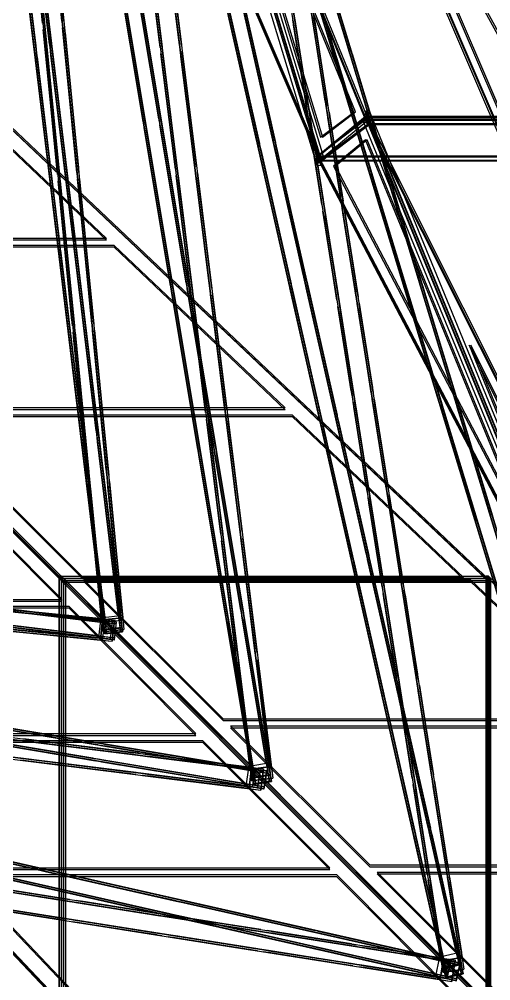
# Model space of a CAD drawing. Header units: millimetres. Extents: x -52000 to 48850, y -48850 to 51750.
# Drawn here: x 27218 to 31185, y -30955 to -22866 of the extents above; entities that cross this region are included whole.
import ezdxf

# ---------------------------------------------------------------- set-up
doc = ezdxf.new("R2010")
doc.units = ezdxf.units.MM
doc.layers.add('D-STR-STRC', color=7, linetype='Continuous', lineweight=25)

msp = doc.modelspace()

# ---------------------------------------------------------------- linework, layer by layer
at = {"layer": 'D-STR-STRC'}
for points in [[(27933, -28000.7), (25576.1, -8479.9)], [(27933.3, -28003.1), (25576.4, -8482.3)], [(28081.9, -27982.7), (25725, -8461.9)], [(28082.2, -27985.1), (25725.3, -8464.3)], [(27937.1, -28034.2), (25580.1, -8513.4)], [(27937.4, -28036.6), (25580.4, -8515.8)], [(28086, -28016.2), (25729, -8495.5)], [(28086.3, -28018.6), (25729.3, -8497.9)], [(29330.7, -29220.3), (26569.9, -12692)], [(29331.4, -29224.1), (26570.5, -12695.9)], [(26411.2, -12742.2), (27920.1, -28018.5)], [(29182.8, -29245), (26421.9, -12716.7)], [(29183.4, -29248.9), (26422.6, -12720.6)], [(29191.8, -29299), (26431, -12770.8)], [(29192.5, -29302.9), (26431.6, -12774.6)], [(29339.8, -29274.3), (26578.9, -12746.1)], [(29340.4, -29278.2), (26579.6, -12749.9)], [(26590.3, -12724.5), (28099.2, -28000.8)], [(30788.5, -30845.5), (27648.8, -16952)], [(30789.8, -30851.1), (27650.1, -16957.7)], [(30934.8, -30812.4), (27795.1, -16919)], [(30936.1, -30818.1), (27796.4, -16924.6)], [(27820.8, -16966.7), (29350.9, -29250.5)], [(27642.2, -16988.9), (29172.3, -29272.7)], [(30806.4, -30924.4), (27666.6, -17031)], [(30807.6, -30930.1), (27667.9, -17036.6)], [(30952.7, -30891.4), (27812.9, -16997.9)], [(30954, -30897), (27814.2, -17003.5)], [(30149.1, -23750.5), (28177, -18923.3)], [(30154.7, -23746.2), (28182.8, -18919.7)], [(29748.9, -24021.4), (28187.2, -18882.6)], [(29779.3, -24019.5), (28217.6, -18880.6)], [(29724.9, -24096.7), (28163.2, -18957.9)], [(29755.4, -24094.8), (28193.7, -18955.9)], [(29744.5, -24058.6), (27673.1, -19232.1)], [(29750.1, -24054.3), (27679, -19228.5)], [(31364.5, -24058.6), (29293.1, -19232.1)], [(31370.1, -24054.3), (29299, -19228.5)], [(32812, -32866), (29262, -21187.3)], [(32955.5, -32822.4), (29405.6, -21143.7)], [(32957.8, -32830), (29407.9, -21151.2)], [(29262.1, -21236.2), (30782.3, -30885.2)], [(32814.3, -32873.6), (29264.3, -21194.8)], [(32987.7, -32928.3), (29437.8, -21249.6)], [(29440, -21208.2), (30960.1, -30857.2)], [(32990, -32935.9), (29440.1, -21257.2)], [(32844.2, -32972), (29294.2, -21293.2)], [(32846.5, -32979.5), (29296.5, -21300.8)], [(27590.5, -27590.5), (23312.5, -23312.5)], [(27610.5, -27590.5), (23332.5, -23312.5)], [(31159.5, -27590.5), (26641.6, -23312.5)], [(31179.5, -27590.5), (26661.6, -23312.5)], [(32542.7, -28510.9), (30126.6, -23689.2)], [(32548, -28504.9), (30132.3, -23684.6)], [(30150, -23718.8), (30132.9, -23684.8)], [(32250.8, -28799.3), (30133.7, -23640.7)], [(32281.2, -28797), (30164.1, -23638.3)], [(32232.7, -28888.4), (30115.6, -23729.7)], [(30155.3, -23746.4), (30139.5, -23707.8)], [(32263.1, -28886), (30146, -23727.3)], [(32249.3, -28843.3), (29722.1, -24022.9)], [(29740.8, -24056.8), (29722.9, -24022.8)], [(32254.6, -28837.3), (29727.8, -24018.2)], [(29745.3, -24058.5), (29728.8, -24019.9)], [(28000.7, -27933), (8479.9, -25576.1)], [(28003.1, -27933.3), (8482.3, -25576.4)], [(28034.2, -27937.1), (8513.4, -25580.1)], [(28036.6, -27937.4), (8515.8, -25580.4)], [(27982.7, -28081.9), (8461.9, -25725)], [(27985.1, -28082.2), (8464.3, -25725.3)], [(28016.2, -28086), (8495.5, -25729)], [(28018.6, -28086.3), (8497.9, -25729.3)], [(29245, -29182.8), (12716.7, -26421.9)], [(29248.9, -29183.4), (12720.6, -26422.6)], [(12742.2, -26411.2), (28018.5, -27920.1)], [(29299, -29191.8), (12770.8, -26431)], [(29302.9, -29192.5), (12774.6, -26431.6)], [(29220.3, -29330.7), (12692, -26569.9)], [(29224.1, -29331.4), (12695.9, -26570.5)], [(12724.5, -26590.3), (28000.8, -28099.2)], [(29274.3, -29339.8), (12746.1, -26578.9)], [(29278.2, -29340.4), (12749.9, -26579.6)], [(27590.5, -31179.5), (23312.5, -26661.6)], [(27610.5, -31179.5), (23332.5, -26661.6)], [(31159.5, -31179.5), (26641.6, -26661.6)], [(31179.5, -31179.5), (26661.6, -26661.6)], [(31242.2, -31242.2), (27552.3, -27552.3)], [(27572.4, -27572.4), (27553, -27553)], [(31262.2, -31242.2), (27572.3, -27552.3)], [(27591.2, -27591.2), (27572.3, -27572.3)], [(35035.1, -31242.2), (31145.2, -27552.3)], [(31178.8, -27591.2), (31158.9, -27572.3)], [(31184.9, -27572.4), (31164.5, -27553)], [(35055.1, -31242.2), (31165.2, -27552.3)], [(30845.5, -30788.5), (16952, -27648.8)], [(30851.1, -30789.8), (16957.7, -27650.1)], [(16988.9, -27642.2), (29272.7, -29172.3)], [(30924.4, -30806.4), (17031, -27666.6)], [(30930.1, -30807.6), (17036.6, -27667.9)], [(30812.4, -30934.8), (16919, -27795.1)], [(30818.1, -30936.1), (16924.6, -27796.4)], [(16966.7, -27820.8), (29250.5, -29350.9)], [(30891.4, -30952.7), (16997.9, -27812.9)], [(30897, -30954), (17003.5, -27814.2)], [(27933, -28000.7), (27921.1, -27902.1)], [(28081.9, -27982.7), (28070, -27884.1)], [(28089.4, -27901.3), (28099.2, -28000.8)], [(28000.7, -27933), (27902.1, -27921.1)], [(27910.3, -27919), (27920.1, -28018.5)], [(27919, -27910.3), (28018.5, -27920.1)], [(27937.4, -28036.6), (27925.5, -27938)], [(28036.6, -27937.4), (27938, -27925.5)], [(28086.3, -28018.6), (28074.4, -27920.1)], [(27982.7, -28081.9), (27884.1, -28070)], [(27901.3, -28089.4), (28000.8, -28099.2)], [(28018.6, -28086.3), (27920.1, -28074.4)], [(29245, -29182.8), (29148.3, -29166.6)], [(29159.9, -29173.5), (29172.3, -29272.7)], [(29182.8, -29245), (29166.6, -29148.3)], [(29173.5, -29159.9), (29272.7, -29172.3)], [(29302.9, -29192.5), (29206.2, -29176.3)], [(29330.7, -29220.3), (29314.6, -29123.6)], [(29340.4, -29278.2), (29324.2, -29181.5)], [(29338.5, -29151.2), (29350.9, -29250.5)], [(21236.2, -29262.1), (30885.2, -30782.3)], [(29192.5, -29302.9), (29176.3, -29206.2)], [(29220.3, -29330.7), (29123.6, -29314.6)], [(29151.2, -29338.5), (29250.5, -29350.9)], [(29278.2, -29340.4), (29181.5, -29324.2)], [(21208.2, -29440), (30857.2, -30960.1)], [(30934.8, -30812.4), (30913.7, -30719)], [(30845.5, -30788.5), (30752.1, -30767.4)], [(30766.8, -30786.5), (30782.3, -30885.2)], [(30788.5, -30845.5), (30767.4, -30752.1)], [(30786.5, -30766.8), (30885.2, -30782.3)], [(30930.1, -30807.6), (30836.7, -30786.5)], [(30954, -30897), (30932.8, -30803.6)], [(30944.6, -30758.5), (30960.1, -30857.2)], [(30807.6, -30930.1), (30786.5, -30836.7)], [(30812.4, -30934.8), (30719, -30913.7)], [(30758.5, -30944.6), (30857.2, -30960.1)], [(30897, -30954), (30803.6, -30932.8)]]:
    msp.add_lwpolyline(points, dxfattribs=at)
for points in [[(27937.4, -28036.6), (27933, -28000.7), (25576.1, -8479.9), (25580.4, -8515.8)], [(27953.2, -28034.7), (27948.9, -27998.8), (25591.9, -8478), (25596.3, -8513.9)], [(28070.4, -28020.5), (28066.1, -27984.6), (25709.1, -8463.9), (25713.4, -8499.8)], [(28086.3, -28018.6), (28081.9, -27982.7), (25725, -8461.9), (25729.3, -8497.9)], [(29324.6, -29280.8), (29315, -29222.9), (26554.1, -12694.7), (26563.8, -12752.6)], [(29340.4, -29278.2), (29330.7, -29220.3), (26569.9, -12692), (26579.6, -12749.9)], [(29192.5, -29302.9), (29182.8, -29245), (26421.9, -12716.7), (26431.6, -12774.6)], [(26427.1, -12740.6), (26427.1, -12740.6), (27936, -28016.9), (27936, -28016.9)], [(29208.2, -29300.3), (29198.6, -29242.4), (26437.7, -12714.1), (26447.4, -12772)], [(26574.4, -12726.1), (26574.4, -12726.1), (28083.3, -28002.4), (28083.3, -28002.4)], [(30807.6, -30930.1), (30788.5, -30845.5), (27648.8, -16952), (27667.9, -17036.6)], [(30823.2, -30926.5), (30804.1, -30842), (27664.4, -16948.5), (27683.5, -17033.1)], [(30938.3, -30900.5), (30919.2, -30816), (27779.5, -16922.5), (27798.6, -17007.1)], [(30954, -30897), (30934.8, -30812.4), (27795.1, -16919), (27814.2, -17003.5)], [(27804.9, -16968.6), (27804.9, -16968.6), (29335, -29252.4), (29335, -29252.4)], [(27658.1, -16986.9), (27658.1, -16986.9), (29188.2, -29270.7), (29188.2, -29270.7)], [(29744.5, -24058.6), (28182.8, -18919.7), (27673.1, -19232.1)], [(29759.7, -24057.7), (28198, -18918.8), (27688.3, -19231.2)], [(29744.5, -24058.6), (30154.7, -23746.2), (28182.8, -18919.7)], [(29759.8, -24057.6), (30169.9, -23745.2), (28198.1, -18918.7)], [(31759.4, -23747.3), (31349.3, -24059.7), (29277.9, -19233.2)], [(31774.7, -23746.2), (31364.5, -24058.6), (29293.1, -19232.1)], [(29753.2, -23859.5), (30031.9, -23647.2), (28691.7, -20366.6)], [(29768.4, -23858.5), (30047.2, -23646.1), (28706.9, -20365.6)], [(31612.5, -23666.3), (31350.8, -23865.7), (30028.8, -20785.4)], [(31627.8, -23665.2), (31366, -23864.6), (30044.1, -20784.4)], [(32846.5, -32979.5), (32812, -32866), (29262, -21187.3), (29296.5, -21300.8)], [(32861.8, -32974.9), (32827.3, -32861.4), (29277.3, -21182.6), (29311.9, -21296.1)], [(32974.7, -32940.6), (32940.2, -32827.1), (29390.2, -21148.3), (29424.8, -21261.8)], [(32990, -32935.9), (32955.5, -32822.4), (29405.6, -21143.7), (29440.1, -21257.2)], [(29278, -21233.7), (29278, -21233.7), (30798.1, -30882.8), (30798.1, -30882.8)], [(29424.1, -21210.7), (29424.1, -21210.7), (30944.3, -30859.7), (30944.3, -30859.7)], [(27473.4, -23075.9), (27287.4, -21535.9), (27284.7, -21513.5)], [(27489.3, -23074), (27303.3, -21534), (27300.6, -21511.6)], [(27340.3, -23092), (27154.4, -21552), (27151.7, -21529.6)], [(27343.8, -23120.6), (27341.1, -23098.2), (27155.1, -21558.2)], [(27356.2, -23090.1), (27170.3, -21550.1), (27167.6, -21527.7)], [(27359.7, -23118.6), (27357, -23096.3), (27171, -21556.3)], [(27476.8, -23104.5), (27474.1, -23082.1), (27288.2, -21542.1)], [(27492.7, -23102.6), (27490, -23080.2), (27304.1, -21540.2)], [(27298.2, -21722.5), (27414.4, -22899), (27414.4, -22899)], [(27314.1, -21721), (27430.3, -22897.4), (27430.3, -22897.4)], [(27461.4, -21706.4), (27577.6, -22882.9), (27577.6, -22882.9)], [(27477.3, -21704.8), (27593.5, -22881.3), (27593.5, -22881.3)], [(28283.1, -22134.4), (28283.1, -22134.4), (28398.7, -23061.8)], [(28299, -22132.5), (28299, -22132.5), (28414.5, -23059.9)], [(28445.9, -22114.2), (28445.9, -22114.2), (28561.4, -23041.6)], [(28451.1, -22155.9), (28566.6, -23083.2), (28566.6, -23083.2)], [(28461.8, -22112.2), (28461.8, -22112.2), (28577.3, -23039.6)], [(28466.9, -22153.9), (28582.5, -23081.3), (28582.5, -23081.3)], [(28288.3, -22176.1), (28403.8, -23103.5), (28403.8, -23103.5)], [(28304.2, -22174.1), (28419.7, -23101.5), (28419.7, -23101.5)], [(29867.4, -23178.9), (29595.1, -22283.1), (29573.6, -22212.3)], [(29872.5, -23195.5), (29850.9, -23124.7), (29578.6, -22228.8)], [(29882.7, -23174.3), (29610.4, -22278.4), (29588.9, -22207.6)], [(29887.8, -23190.8), (29866.3, -23120.1), (29593.9, -22224.2)], [(29995.6, -23140), (29723.3, -22244.1), (29701.8, -22173.3)], [(30000.7, -23156.5), (29979.2, -23085.7), (29706.8, -22189.8)], [(30011, -23135.3), (29738.6, -22239.4), (29717.1, -22168.7)], [(30016, -23151.8), (29994.5, -23081.1), (29722.1, -22185.2)], [(28261.1, -23727.2), (28045.3, -22435), (28039.2, -22398.9)], [(28276.9, -23724.6), (28061, -22432.4), (28055, -22396.3)], [(28393.3, -23705.2), (28177.4, -22412.9), (28171.4, -22376.8)], [(28397.5, -23730.7), (28391.5, -23694.6), (28175.7, -22402.4)], [(28409.1, -23702.5), (28193.2, -22410.3), (28187.2, -22374.2)], [(28413.3, -23728.1), (28407.3, -23692), (28191.4, -22399.7)], [(28265.4, -23752.8), (28259.3, -23716.7), (28043.5, -22424.5)], [(28281.2, -23750.2), (28275.1, -23714.1), (28059.3, -22421.8)], [(29222.5, -23915.6), (28979.4, -22839.9), (28967.5, -22787.2)], [(29227.3, -23937.1), (29215.4, -23884.4), (28972.3, -22808.7)], [(29238.1, -23912), (28995, -22836.4), (28983.1, -22783.7)], [(29242.9, -23933.5), (29231, -23880.8), (28987.9, -22805.2)], [(29353.2, -23886), (29110.1, -22810.4), (29098.2, -22757.7)], [(29358, -23907.5), (29346.1, -23854.8), (29103, -22779.2)], [(29368.8, -23882.5), (29125.7, -22806.9), (29113.8, -22754.2)], [(29373.6, -23904), (29361.7, -23851.3), (29118.6, -22775.7)], [(29519.8, -22871.6), (29519.8, -22871.6), (29631.4, -23579.8)], [(29535.6, -22869.1), (29535.6, -22869.1), (29647.2, -23577.3)], [(29681.8, -22846), (29681.8, -22846), (29793.4, -23554.3)], [(29688.3, -22887.5), (29799.9, -23595.8), (29799.9, -23595.8)], [(29697.6, -22843.6), (29697.6, -22843.6), (29809.2, -23551.8)], [(29704.1, -22885), (29815.7, -23593.3), (29815.7, -23593.3)], [(27419.8, -22953.8), (27419.8, -22953.8), (27536, -24130.3)], [(27435.7, -22952.2), (27435.7, -22952.2), (27551.9, -24128.7)], [(27583, -22937.6), (27583, -22937.6), (27699.2, -24114.1)], [(27598.9, -22936.1), (27598.9, -22936.1), (27715.2, -24112.6)], [(29526.3, -22913.1), (29637.9, -23621.3), (29637.9, -23621.3)], [(29542.1, -22910.6), (29653.7, -23618.8), (29653.7, -23618.8)], [(27423.9, -22995.6), (27540.2, -24172), (27540.2, -24172)], [(27439.9, -22994), (27556.1, -24170.5), (27556.1, -24170.5)], [(27587.2, -22979.4), (27703.4, -24155.9), (27703.4, -24155.9)], [(27603.1, -22977.9), (27719.3, -24154.4), (27719.3, -24154.4)], [(27536.8, -24718.7), (27350.8, -23178.7), (27348.1, -23156.3)], [(27540.2, -24747.3), (27537.5, -24724.9), (27351.6, -23184.9)], [(27552.6, -24716.8), (27366.7, -23176.8), (27364, -23154.4)], [(27556.1, -24745.4), (27553.4, -24723), (27367.4, -23183)], [(27669.8, -24702.7), (27483.8, -23162.7), (27481.1, -23140.3)], [(27673.2, -24731.2), (27670.5, -24708.8), (27484.6, -23168.8)], [(27685.7, -24700.7), (27499.7, -23160.7), (27497, -23138.3)], [(27689.1, -24729.3), (27686.4, -24706.9), (27500.5, -23166.9)], [(28410.6, -23158.1), (28410.6, -23158.1), (28526.2, -24085.5)], [(28415.8, -23199.8), (28531.4, -24127.2), (28531.4, -24127.2)], [(28426.5, -23156.1), (28426.5, -23156.1), (28542, -24083.5)], [(28431.7, -23197.8), (28547.2, -24125.2), (28547.2, -24125.2)], [(28573.4, -23137.8), (28573.4, -23137.8), (28688.9, -24065.2)], [(28578.6, -23179.5), (28694.1, -24106.9), (28694.1, -24106.9)], [(28589.3, -23135.9), (28589.3, -23135.9), (28704.8, -24063.2)], [(28594.5, -23177.5), (28710, -24104.9), (28710, -24104.9)], [(30163.3, -24152.2), (29890.9, -23256.3), (29869.4, -23185.5)], [(30168.3, -24168.7), (30146.8, -24097.9), (29874.5, -23202)], [(30178.6, -24147.5), (29906.3, -23251.6), (29884.7, -23180.9)], [(30183.6, -24164), (30162.1, -24093.3), (29889.8, -23197.4)], [(30291.5, -24113.2), (30019.2, -23217.3), (29997.6, -23146.6)], [(30296.5, -24129.7), (30275, -24059), (30002.7, -23163.1)], [(30306.8, -24108.6), (30034.5, -23212.7), (30013, -23141.9)], [(30311.8, -24125.1), (30290.3, -24054.3), (30018, -23158.4)], [(31179.5, -27590.5), (27590.5, -27590.5), (23312.5, -23312.5), (26661.6, -23312.5)], [(31179.5, -27605.6), (27590.5, -27605.6), (23312.5, -23327.6), (26661.6, -23327.6)], [(27953.3, -24710.1), (24894.3, -24710.1), (23521, -23341), (26511.5, -23341)], [(27953.3, -24725.2), (24894.3, -24725.2), (23521, -23356), (26511.5, -23356)], [(29646.5, -23675.6), (29646.5, -23675.6), (29758.1, -24383.9)], [(29662.3, -23673.2), (29662.3, -23673.2), (29773.9, -24381.4)], [(32249.3, -28843.3), (30132.3, -23684.6), (29722.1, -24022.9)], [(31751.4, -23684.7), (30132.9, -23684.8), (29722.9, -24022.8), (31341.5, -24022.7)], [(32264.5, -28842.1), (30147.5, -23683.4), (29737.3, -24021.8)], [(29808.5, -23650.1), (29808.5, -23650.1), (29920.1, -24358.4)], [(29815, -23691.6), (29926.6, -24399.9), (29926.6, -24399.9)], [(29824.3, -23647.6), (29824.3, -23647.6), (29935.9, -24355.9)], [(29830.8, -23689.1), (29942.4, -24397.4), (29942.4, -24397.4)], [(30146, -23727.3), (30164.1, -23638.3), (30133.7, -23640.7), (30115.6, -23729.7)], [(30126.6, -23689.2), (31746.6, -23689.2), (31752.3, -23684.6), (30132.3, -23684.6)], [(32249.3, -28843.3), (32548, -28504.9), (30132.3, -23684.6)], [(32264.5, -28842), (32563.2, -28503.6), (30147.5, -23683.3)], [(28491.2, -25104.6), (28275.3, -23812.4), (28269.3, -23776.3)], [(28507, -25102), (28291.1, -23809.7), (28285.1, -23773.6)], [(28623.3, -25082.5), (28407.5, -23790.3), (28401.5, -23754.2)], [(28627.6, -25108.1), (28621.6, -25072), (28405.7, -23779.7)], [(28639.1, -25079.9), (28423.3, -23787.7), (28417.2, -23751.6)], [(28643.4, -25105.4), (28637.4, -25069.3), (28421.5, -23777.1)], [(29653, -23717.1), (29764.6, -24425.4), (29764.6, -24425.4)], [(29668.8, -23714.6), (29780.4, -24422.9), (29780.4, -24422.9)], [(31758.1, -23707.7), (30139.5, -23707.8), (29728.8, -24019.9), (31347.3, -24019.8)], [(31768.5, -23718.7), (30150, -23718.8), (29740.8, -24056.8), (31359.3, -24056.7)], [(31773.8, -23746.3), (30155.3, -23746.4), (29745.3, -24058.5), (31363.9, -24058.4)], [(30149.1, -23750.5), (31769.1, -23750.5), (31774.7, -23746.2), (30154.7, -23746.2)], [(28495.4, -25130.2), (28489.4, -25094.1), (28273.6, -23801.8)], [(28511.2, -25127.5), (28505.2, -25091.4), (28289.3, -23799.2)], [(29499.7, -25069.8), (29256.6, -23994.2), (29244.7, -23941.5)], [(29614.8, -25043.8), (29371.7, -23968.2), (29359.8, -23915.5)], [(29619.7, -25065.3), (29607.8, -25012.6), (29364.7, -23937)], [(29630.4, -25040.3), (29387.3, -23964.7), (29375.4, -23912)], [(29635.3, -25061.8), (29623.4, -25009.1), (29380.3, -23933.5)], [(31510.8, -27245.8), (30130.1, -23881.3), (29862.6, -24101.9)], [(31526, -27244.6), (30145.3, -23880.1), (29877.8, -24100.8)], [(29484.1, -25073.3), (29241, -23997.7), (29229.1, -23945)], [(29489, -25094.9), (29477.1, -25042.1), (29234, -23966.5)], [(29504.6, -25091.3), (29492.7, -25038.6), (29249.6, -23963)], [(31347.8, -24018.2), (29727.8, -24018.2), (29722.1, -24022.9), (31342.1, -24022.9)], [(29755.4, -24094.8), (29779.3, -24019.5), (29748.9, -24021.4), (29724.9, -24096.7)], [(31370.1, -24054.3), (29750.1, -24054.3), (29744.5, -24058.6), (31364.5, -24058.6)], [(28538.1, -24181.8), (28538.1, -24181.8), (28653.7, -25109.1)], [(28554, -24179.8), (28554, -24179.8), (28669.5, -25107.2)], [(28700.9, -24161.5), (28700.9, -24161.5), (28816.4, -25088.9)], [(28716.8, -24159.5), (28716.8, -24159.5), (28832.3, -25086.9)], [(30459.1, -25125.4), (30186.8, -24229.5), (30165.3, -24158.8)], [(30464.1, -25141.9), (30442.6, -25071.2), (30170.3, -24175.3)], [(30474.4, -25120.8), (30202.1, -24224.9), (30180.6, -24154.1)], [(30479.4, -25137.3), (30457.9, -25066.5), (30185.6, -24170.6)], [(30587.3, -25086.4), (30315, -24190.5), (30293.5, -24119.8)], [(30592.3, -25102.9), (30570.8, -25032.2), (30298.5, -24136.3)], [(30602.6, -25081.8), (30330.3, -24185.9), (30308.8, -24115.1)], [(30607.6, -25098.3), (30586.1, -25027.5), (30313.8, -24131.6)], [(27545.6, -24226.8), (27545.6, -24226.8), (27661.8, -25403.3)], [(27561.5, -24225.2), (27561.5, -24225.2), (27677.7, -25401.7)], [(27708.8, -24210.7), (27708.8, -24210.7), (27825, -25387.2)], [(27712.9, -24252.5), (27829.1, -25429), (27829.1, -25429)], [(27724.7, -24209.1), (27724.7, -24209.1), (27840.9, -25385.6)], [(27728.8, -24250.9), (27845, -25427.4), (27845, -25427.4)], [(28543.3, -24223.4), (28658.9, -25150.8), (28658.9, -25150.8)], [(28559.2, -24221.5), (28674.7, -25148.8), (28674.7, -25148.8)], [(28706.1, -24203.2), (28821.6, -25130.6), (28821.6, -25130.6)], [(28722, -24201.2), (28837.5, -25128.6), (28837.5, -25128.6)], [(27549.7, -24268.6), (27665.9, -25445.1), (27665.9, -25445.1)], [(27565.6, -24267), (27681.8, -25443.5), (27681.8, -25443.5)], [(29773.2, -24479.7), (29773.2, -24479.7), (29884.7, -25188)], [(29789, -24477.2), (29789, -24477.2), (29900.5, -25185.5)], [(29935.2, -24454.2), (29935.2, -24454.2), (30046.7, -25162.5)], [(29941.7, -24495.7), (30053.3, -25204), (30053.3, -25204)], [(29951, -24451.7), (29951, -24451.7), (30062.6, -25160)], [(29957.5, -24493.2), (30069.1, -25201.5), (30069.1, -25201.5)], [(29779.7, -24521.2), (29891.3, -25229.5), (29891.3, -25229.5)], [(29795.5, -24518.7), (29907.1, -25227), (29907.1, -25227)], [(29455, -26136.1), (26324.6, -26136.1), (24951.3, -24766.9), (28013.2, -24766.9)], [(29455, -26151.1), (26324.6, -26151.1), (24951.3, -24782), (28013.2, -24782)], [(27733.2, -26345.5), (27547.2, -24805.5), (27544.5, -24783.1)], [(27736.6, -26374), (27733.9, -26351.6), (27548, -24811.6)], [(27749, -26343.5), (27563.1, -24803.5), (27560.4, -24781.1)], [(27752.5, -26372.1), (27749.8, -26349.7), (27563.9, -24809.7)], [(27866.2, -26329.4), (27680.3, -24789.4), (27677.6, -24767)], [(27869.6, -26358), (27866.9, -26335.6), (27681, -24795.6)], [(27882.1, -26327.5), (27696.1, -24787.5), (27693.4, -24765.1)], [(27885.5, -26356), (27882.8, -26333.7), (27696.9, -24793.7)], [(29876.5, -26201.6), (29633.4, -25126), (29621.5, -25073.3)], [(29892.1, -26198.1), (29649, -25122.5), (29637.1, -25069.7)], [(28721.3, -26482), (28505.4, -25189.7), (28499.4, -25153.6)], [(28737, -26479.3), (28521.2, -25187.1), (28515.1, -25151)], [(28853.4, -26459.9), (28637.6, -25167.6), (28631.5, -25131.5)], [(28869.2, -26457.2), (28653.3, -25165), (28647.3, -25128.9)], [(28873.5, -26482.8), (28867.4, -26446.7), (28651.6, -25154.5)], [(29745.7, -26231.1), (29502.7, -25155.5), (29490.8, -25102.8)], [(29750.6, -26252.6), (29738.7, -26199.9), (29495.6, -25124.3)], [(29761.4, -26227.6), (29518.3, -25152), (29506.4, -25099.3)], [(29766.2, -26249.1), (29754.3, -26196.4), (29511.2, -25120.8)], [(29881.3, -26223.1), (29869.4, -26170.4), (29626.3, -25094.8)], [(29896.9, -26219.6), (29885, -26166.9), (29641.9, -25091.3)], [(30754.9, -26098.6), (30482.6, -25202.7), (30461.1, -25132)], [(30759.9, -26115.1), (30738.4, -26044.4), (30466.1, -25148.5)], [(30770.2, -26094), (30497.9, -25198.1), (30476.4, -25127.3)], [(30775.2, -26110.5), (30753.7, -26039.7), (30481.4, -25143.8)], [(30883.1, -26059.7), (30610.8, -25163.8), (30589.3, -25093)], [(30888.1, -26076.2), (30866.6, -26005.4), (30594.3, -25109.5)], [(30898.4, -26055), (30626.1, -25159.1), (30604.6, -25088.4)], [(30903.5, -26071.5), (30881.9, -26000.8), (30609.6, -25104.9)], [(28725.5, -26507.5), (28719.5, -26471.4), (28503.6, -25179.2)], [(28741.3, -26504.9), (28735.3, -26468.8), (28519.4, -25176.5)], [(28857.7, -26485.4), (28851.7, -26449.3), (28635.8, -25157.1)], [(28665.7, -25205.4), (28665.7, -25205.4), (28781.2, -26132.8)], [(28681.5, -25203.4), (28681.5, -25203.4), (28797, -26130.8)], [(28828.4, -25185.1), (28828.4, -25185.1), (28943.9, -26112.5)], [(28833.6, -25226.8), (28949.1, -26154.2), (28949.1, -26154.2)], [(28844.3, -25183.2), (28844.3, -25183.2), (28959.8, -26110.5)], [(28849.5, -25224.8), (28965, -26152.2), (28965, -26152.2)], [(28670.8, -25247.1), (28786.4, -26174.5), (28786.4, -26174.5)], [(28686.7, -25245.1), (28802.2, -26172.5), (28802.2, -26172.5)], [(29899.8, -25283.8), (29899.8, -25283.8), (30011.4, -25992.1)], [(29915.6, -25281.3), (29915.6, -25281.3), (30027.2, -25989.6)], [(30061.8, -25258.3), (30061.8, -25258.3), (30173.4, -25966.6)], [(30068.4, -25299.8), (30180, -26008), (30180, -26008)], [(30077.6, -25255.8), (30077.6, -25255.8), (30189.2, -25964.1)], [(30084.2, -25297.3), (30195.8, -26005.6), (30195.8, -26005.6)], [(29906.4, -25325.3), (30018, -26033.6), (30018, -26033.6)], [(29922.2, -25322.8), (30033.8, -26031.1), (30033.8, -26031.1)], [(27671.3, -25499.8), (27671.3, -25499.8), (27787.5, -26676.3)], [(27675.4, -25541.6), (27791.6, -26718.1), (27791.6, -26718.1)], [(27687.2, -25498.2), (27687.2, -25498.2), (27803.4, -26674.7)], [(27691.4, -25540), (27807.6, -26716.5), (27807.6, -26716.5)], [(27834.5, -25483.7), (27834.5, -25483.7), (27950.7, -26660.2)], [(27838.6, -25525.5), (27954.8, -26702), (27954.8, -26702)], [(27850.4, -25482.1), (27850.4, -25482.1), (27966.6, -26658.6)], [(27854.6, -25523.9), (27970.8, -26700.4), (27970.8, -26700.4)], [(28034.7, -27953.2), (27998.8, -27948.9), (8478, -25591.9), (8513.9, -25596.3)], [(28036.6, -27937.4), (28000.7, -27933), (8479.9, -25576.1), (8515.8, -25580.4)], [(32247.4, -28641.3), (32423, -28442.4), (31002.6, -25608.1)], [(32262.6, -28640.1), (32438.2, -28441.1), (31017.8, -25606.8)], [(28020.5, -28070.4), (27984.6, -28066.1), (8463.9, -25709.1), (8499.8, -25713.4)], [(28018.6, -28086.3), (27982.7, -28081.9), (8461.9, -25725), (8497.9, -25729.3)], [(30026.5, -26087.9), (30026.5, -26087.9), (30138.1, -26796.2)], [(30042.3, -26085.4), (30042.3, -26085.4), (30153.9, -26793.7)], [(30048.9, -26126.9), (30160.4, -26835.2), (30160.4, -26835.2)], [(30188.5, -26062.4), (30188.5, -26062.4), (30300.1, -26770.6)], [(30195.1, -26103.9), (30306.6, -26812.1), (30306.6, -26812.1)], [(30204.3, -26059.9), (30204.3, -26059.9), (30315.9, -26768.2)], [(30210.9, -26101.4), (30322.5, -26809.6), (30322.5, -26809.6)], [(31050.7, -27071.9), (30778.4, -26176), (30756.9, -26105.2)], [(31055.8, -27088.4), (31034.3, -27017.6), (30761.9, -26121.7)], [(31066.1, -27067.2), (30793.7, -26171.3), (30772.2, -26100.6)], [(31071.1, -27083.7), (31049.6, -27013), (30777.2, -26117.1)], [(31179, -27032.9), (30906.6, -26137), (30885.1, -26066.2)], [(31184, -27049.4), (31162.5, -26978.7), (30890.1, -26082.8)], [(31194.3, -27028.2), (30921.9, -26132.3), (30900.4, -26061.6)], [(31199.3, -27044.8), (31177.8, -26974), (30905.5, -26078.1)], [(30956.7, -27562), (27754.9, -27562), (26381.6, -26192.9), (29514.9, -26192.9)], [(28971.8, -26206.8), (28971.8, -26206.8), (29087.3, -27134.2)], [(30033.1, -26129.4), (30144.6, -26837.7), (30144.6, -26837.7)], [(30956.7, -27577.1), (27754.9, -27577.1), (26381.6, -26208), (29514.9, -26208)], [(28793.2, -26229.1), (28793.2, -26229.1), (28908.7, -27156.4)], [(28798.4, -26270.7), (28913.9, -27198.1), (28913.9, -27198.1)], [(28809, -26227.1), (28809, -26227.1), (28924.6, -27154.5)], [(28814.2, -26268.8), (28929.7, -27196.1), (28929.7, -27196.1)], [(28955.9, -26208.8), (28955.9, -26208.8), (29071.4, -27136.2)], [(28961.1, -26250.5), (29076.6, -27177.9), (29076.6, -27177.9)], [(28977, -26248.5), (29092.5, -27175.9), (29092.5, -27175.9)], [(30007.4, -27388.9), (29764.3, -26313.3), (29752.4, -26260.6)], [(30012.3, -27410.4), (30000.3, -27357.7), (29757.3, -26282.1)], [(30023, -27385.4), (29779.9, -26309.8), (29768, -26257.1)], [(30027.9, -27406.9), (30015.9, -27354.2), (29772.9, -26278.6)], [(30138.1, -27359.4), (29895, -26283.8), (29883.1, -26231.1)], [(30143, -27380.9), (30131, -27328.2), (29888, -26252.6)], [(30153.7, -27355.9), (29910.6, -26280.2), (29898.7, -26227.5)], [(30158.6, -27377.4), (30146.7, -27324.7), (29903.6, -26249)], [(29300.3, -29208.2), (29242.4, -29198.6), (12714.1, -26437.7), (12772, -26447.4)], [(29302.9, -29192.5), (29245, -29182.8), (12716.7, -26421.9), (12774.6, -26431.6)], [(12740.6, -26427.1), (12740.6, -26427.1), (28016.9, -27936), (28016.9, -27936)], [(27921, -27900.7), (27743.6, -26432.2), (27740.9, -26409.8)], [(27924.4, -27929.3), (27921.7, -27906.9), (27744.4, -26438.4)], [(27936.8, -27898.8), (27759.5, -26430.3), (27756.8, -26407.9)], [(27940.3, -27927.4), (27937.6, -27905), (27760.3, -26436.4)], [(28054, -27884.7), (27876.7, -26416.1), (27874, -26393.7)], [(28057.4, -27913.2), (28054.7, -27890.8), (27877.4, -26422.3)], [(28069.9, -27882.8), (27892.6, -26414.2), (27889.9, -26391.8)], [(28073.3, -27911.3), (28070.6, -27888.9), (27893.3, -26420.4)], [(28951.3, -27859.3), (28735.5, -26567.1), (28729.4, -26531)], [(28967.1, -27856.7), (28751.2, -26564.4), (28745.2, -26528.3)], [(29083.5, -27837.2), (28867.6, -26545), (28861.6, -26508.9)], [(29099.3, -27834.6), (28883.4, -26542.4), (28877.4, -26506.3)], [(29278.2, -29340.4), (29220.3, -29330.7), (12692, -26569.9), (12749.9, -26579.6)], [(29280.8, -29324.6), (29222.9, -29315), (12694.7, -26554.1), (12752.6, -26563.8)], [(12726.1, -26574.4), (12726.1, -26574.4), (28002.4, -28083.3), (28002.4, -28083.3)], [(28955.6, -27884.9), (28949.6, -27848.8), (28733.7, -26556.5)], [(28971.4, -27882.2), (28965.3, -27846.1), (28749.5, -26553.9)], [(29087.8, -27862.8), (29081.7, -27826.7), (28865.9, -26534.4)], [(29103.5, -27860.1), (29097.5, -27824), (28881.7, -26531.8)], [(27590.5, -31164.6), (31179.5, -31164.6), (26661.6, -26646.6), (23312.5, -26646.6)], [(27590.5, -31179.5), (31179.5, -31179.5), (26661.6, -26661.6), (23312.5, -26661.6)], [(24536.9, -27746.2), (27578.1, -27746.2), (26511.4, -26676.5), (23520.9, -26676.5)], [(24536.9, -27761.2), (27578.1, -27761.2), (26511.4, -26691.5), (23520.9, -26691.5)], [(27797, -26772.8), (27797, -26772.8), (27906.1, -27877.2)], [(27813, -26771.3), (27813, -26771.3), (27922, -27875.6)], [(27960.2, -26756.7), (27960.2, -26756.7), (28069.3, -27861.1)], [(27976.2, -26755.1), (27976.2, -26755.1), (28085.3, -27859.5)], [(27801.2, -26814.6), (27910.3, -27919), (27910.3, -27919)], [(27817.1, -26813.1), (27926.2, -27917.4), (27926.2, -27917.4)], [(27964.4, -26798.5), (28073.5, -27902.9), (28073.5, -27902.9)], [(27980.3, -26796.9), (28089.4, -27901.3), (28089.4, -27901.3)], [(30153.2, -26892), (30153.2, -26892), (30264.8, -27600.3)], [(30159.7, -26933.5), (30271.3, -27641.7), (30271.3, -27641.7)], [(30169, -26889.5), (30169, -26889.5), (30280.6, -27597.8)], [(30175.5, -26931), (30287.1, -27639.3), (30287.1, -27639.3)], [(30315.2, -26866.5), (30315.2, -26866.5), (30426.8, -27574.7)], [(30321.7, -26908), (30433.3, -27616.2), (30433.3, -27616.2)], [(30331, -26864), (30331, -26864), (30442.6, -27572.2)], [(30337.5, -26905.5), (30449.1, -27613.7), (30449.1, -27613.7)], [(31346.6, -28045.1), (31074.3, -27149.2), (31052.7, -27078.4)], [(31351.6, -28061.6), (31330.1, -27990.9), (31057.8, -27095)], [(31361.9, -28040.4), (31089.6, -27144.5), (31068.1, -27073.8)], [(31366.9, -28057), (31345.4, -27986.2), (31073.1, -27090.3)], [(31474.8, -28006.1), (31202.5, -27110.2), (31181, -27039.5)], [(28920.7, -27252.7), (28920.7, -27252.7), (29036.2, -28180.1)], [(28936.5, -27250.7), (28936.5, -27250.7), (29052.1, -28178.1)], [(29083.4, -27232.4), (29083.4, -27232.4), (29198.9, -28159.8)], [(29099.3, -27230.5), (29099.3, -27230.5), (29214.8, -28157.9)], [(28925.9, -27294.4), (29041.4, -28221.8), (29041.4, -28221.8)], [(28941.7, -27292.4), (29057.3, -28219.8), (29057.3, -28219.8)], [(29088.6, -27274.1), (29204.1, -28201.5), (29204.1, -28201.5)], [(29104.5, -27272.1), (29220, -28199.5), (29220, -28199.5)], [(30269, -28546.7), (30026, -27471.1), (30014.1, -27418.4)], [(30284.6, -28543.2), (30041.6, -27467.6), (30029.7, -27414.9)], [(30399.7, -28517.2), (30156.7, -27441.6), (30144.8, -27388.8)], [(30404.6, -28538.7), (30392.7, -28486), (30149.6, -27410.4)], [(30415.3, -28513.6), (30172.3, -27438), (30160.4, -27385.3)], [(30420.2, -28535.2), (30408.3, -28482.4), (30165.2, -27406.8)], [(30273.9, -28568.2), (30262, -28515.5), (30018.9, -27439.9)], [(30289.5, -28564.7), (30277.6, -28512), (30034.5, -27436.4)], [(27552.3, -27552.3), (27552.3, -31165.2), (27572.3, -31165.2), (27572.3, -27552.3)], [(35055.1, -31242.2), (31242.2, -31242.2), (27552.3, -27552.3), (31165.2, -27552.3)], [(35055.1, -31257.2), (31242.2, -31257.2), (27552.3, -27567.3), (31165.2, -27567.3)], [(31164.5, -31164.5), (31164.5, -27553), (27553, -27553), (27553, -31164.5)], [(31158.9, -31158.9), (31158.9, -27572.3), (27572.3, -27572.3), (27572.3, -31158.9)], [(31184.9, -31184.9), (31184.9, -27572.4), (27572.4, -27572.4), (27572.4, -31184.9)], [(32247.8, -28753.1), (28936.3, -28753.1), (27761.6, -27581.5), (31015.9, -27581.5)], [(31165.2, -31165.2), (31165.2, -27552.3), (31145.2, -27552.3), (31145.2, -31165.2)], [(30930.1, -30807.6), (30845.5, -30788.5), (16952, -27648.8), (17036.6, -27667.9)], [(16986.9, -27658.1), (16986.9, -27658.1), (29270.7, -29188.2), (29270.7, -29188.2)], [(27590.5, -27590.5), (27590.5, -31179.5), (27610.5, -31179.5), (27610.5, -27590.5)], [(31178.8, -31178.8), (31178.8, -27591.2), (27591.2, -27591.2), (27591.2, -31178.8)], [(32247.8, -28768.1), (28936.3, -28768.1), (27761.6, -27596.5), (31015.9, -27596.5)], [(31179.5, -31179.5), (31179.5, -27590.5), (31159.5, -27590.5), (31159.5, -31179.5)], [(30926.5, -30823.2), (30842, -30804.1), (16948.5, -27664.4), (17033.1, -27683.5)], [(27900.7, -27921), (26432.2, -27743.6), (26409.8, -27740.9)], [(27929.3, -27924.4), (27906.9, -27921.7), (26438.4, -27744.4)], [(30279.9, -27696.1), (30279.9, -27696.1), (30391.5, -28404.3)], [(30286.4, -27737.6), (30398, -28445.8), (30398, -28445.8)], [(30295.7, -27693.6), (30295.7, -27693.6), (30407.3, -28401.8)], [(30302.2, -27735.1), (30413.8, -28443.3), (30413.8, -28443.3)], [(30441.9, -27670.5), (30441.9, -27670.5), (30553.5, -28378.8)], [(30448.4, -27712), (30560, -28420.3), (30560, -28420.3)], [(30457.7, -27668.1), (30457.7, -27668.1), (30569.3, -28376.3)], [(30464.2, -27709.5), (30575.8, -28417.8), (30575.8, -28417.8)], [(30897, -30954), (30812.4, -30934.8), (16919, -27795.1), (17003.5, -27814.2)], [(30900.5, -30938.3), (30816, -30919.2), (16922.5, -27779.5), (17007.1, -27798.6)], [(16968.6, -27804.9), (16968.6, -27804.9), (29252.4, -29335), (29252.4, -29335)], [(25609.6, -28875.7), (28704.4, -28875.7), (27637.6, -27806), (24593.6, -27806)], [(25609.6, -28890.7), (28704.4, -28890.7), (27637.6, -27820.9), (24593.6, -27820.9)], [(27898.8, -27936.8), (26430.3, -27759.5), (26407.9, -27756.8)], [(27927.4, -27940.3), (27905, -27937.6), (26436.4, -27760.3)], [(26771.3, -27813), (26771.3, -27813), (27875.6, -27922)], [(26772.8, -27797), (26772.8, -27797), (27877.2, -27906.1)], [(26813.1, -27817.1), (27917.4, -27926.2), (27917.4, -27926.2)], [(26814.6, -27801.2), (27919, -27910.3), (27919, -27910.3)], [(27882.8, -28069.9), (26414.2, -27892.6), (26391.8, -27889.9)], [(27884.7, -28054), (26416.1, -27876.7), (26393.7, -27874)], [(27911.3, -28073.3), (27888.9, -28070.6), (26420.4, -27893.3)], [(27913.2, -28057.4), (27890.8, -28054.7), (26422.3, -27877.4)], [(28089.4, -27901.3), (27910.3, -27919), (27910.3, -27919), (28089.4, -27901.3)], [(27925.5, -27938), (28074.4, -27920.1), (28070, -27884.1), (27921.1, -27902.1)], [(29185.5, -29163.9), (28981.3, -27941.8), (28975.3, -27905.7)], [(29301.8, -29144.5), (29097.7, -27922.4), (29091.7, -27886.3)], [(29317.6, -29141.8), (29113.5, -27919.7), (29107.5, -27883.6)], [(26755.1, -27976.2), (26755.1, -27976.2), (27859.5, -28085.3)], [(26756.7, -27960.2), (26756.7, -27960.2), (27861.1, -28069.3)], [(26796.9, -27980.3), (27901.3, -28089.4), (27901.3, -28089.4)], [(26798.5, -27964.4), (27902.9, -28073.5), (27902.9, -28073.5)], [(27920.1, -28074.4), (27938, -27925.5), (27902.1, -27921.1), (27884.1, -28070)], [(27919, -27910.3), (27901.3, -28089.4), (27901.3, -28089.4), (27919, -27910.3)], [(27933.3, -28003.1), (28082.2, -27985.1), (28081.9, -27982.7), (27933, -28000.7)], [(27937.4, -28036.6), (28086.3, -28018.6), (28081.9, -27982.7), (27933, -28000.7)], [(27985.1, -28082.2), (28003.1, -27933.3), (28000.7, -27933), (27982.7, -28081.9)], [(28018.6, -28086.3), (28036.6, -27937.4), (28000.7, -27933), (27982.7, -28081.9)], [(28018.5, -27920.1), (28000.8, -28099.2), (28000.8, -28099.2), (28018.5, -27920.1)], [(28018.6, -28086.3), (28036.6, -27937.4), (28034.2, -27937.1), (28016.2, -28086)], [(29169.7, -29166.5), (28965.5, -27944.4), (28959.5, -27908.3)], [(29173.9, -29192.1), (29167.9, -29156), (28963.8, -27933.9)], [(29189.7, -29189.5), (29183.7, -29153.4), (28979.6, -27931.2)], [(29306.1, -29170), (29300.1, -29133.9), (29095.9, -27911.8)], [(29321.9, -29167.4), (29315.9, -29131.3), (29111.7, -27909.2)], [(28099.2, -28000.8), (27920.1, -28018.5), (27920.1, -28018.5), (28099.2, -28000.8)], [(27937.4, -28036.6), (28086.3, -28018.6), (28086, -28016.2), (27937.1, -28034.2)], [(29048.2, -28276.4), (29048.2, -28276.4), (29154.7, -29131.8)], [(29064.1, -28274.4), (29064.1, -28274.4), (29170.6, -29129.8)], [(29210.9, -28256.1), (29210.9, -28256.1), (29317.5, -29111.5)], [(29216.1, -28297.8), (29322.7, -29153.2), (29322.7, -29153.2)], [(29226.8, -28254.1), (29226.8, -28254.1), (29333.4, -29109.6)], [(29232, -28295.8), (29338.5, -29151.2), (29338.5, -29151.2)], [(29053.4, -28318), (29159.9, -29173.5), (29159.9, -29173.5)], [(29069.2, -28316.1), (29175.8, -29171.5), (29175.8, -29171.5)], [(30584.4, -28472.1), (30584.4, -28472.1), (30696, -29180.4)], [(30661.4, -29675), (30418.3, -28599.3), (30406.4, -28546.6)], [(30406.6, -28500.2), (30406.6, -28500.2), (30518.2, -29208.4)], [(30413.1, -28541.6), (30524.7, -29249.9), (30524.7, -29249.9)], [(30677, -29671.4), (30433.9, -28595.8), (30422, -28543.1)], [(30422.4, -28497.7), (30422.4, -28497.7), (30534, -29205.9)], [(30428.9, -28539.2), (30540.5, -29247.4), (30540.5, -29247.4)], [(30568.6, -28474.6), (30568.6, -28474.6), (30680.2, -29182.9)], [(30575.1, -28516.1), (30686.7, -29224.4), (30686.7, -29224.4)], [(30590.9, -28513.6), (30702.5, -29221.9), (30702.5, -29221.9)], [(30530.7, -29704.5), (30287.6, -28628.9), (30275.7, -28576.2)], [(30535.5, -29726), (30523.6, -29673.3), (30280.6, -28597.7)], [(30546.3, -29701), (30303.2, -28625.4), (30291.3, -28572.6)], [(30551.1, -29722.5), (30539.2, -29669.8), (30296.2, -28594.2)], [(30666.2, -29696.5), (30654.3, -29643.8), (30411.3, -28568.1)], [(30681.9, -29692.9), (30669.9, -29640.2), (30426.9, -28564.6)], [(27856.7, -28967.1), (26564.4, -28751.2), (26528.3, -28745.2)], [(27859.3, -28951.3), (26567.1, -28735.5), (26531, -28729.4)], [(27882.2, -28971.4), (27846.1, -28965.3), (26553.9, -28749.5)], [(27884.9, -28955.6), (27848.8, -28949.6), (26556.5, -28733.7)], [(27837.2, -29083.5), (26545, -28867.6), (26508.9, -28861.6)], [(27862.8, -29087.8), (27826.7, -29081.7), (26534.4, -28865.9)], [(33541.1, -29983), (30169.6, -29983), (28994.9, -28811.5), (32309.2, -28811.5)], [(33541.1, -29998.1), (30169.6, -29998.1), (28994.9, -28826.5), (32309.2, -28826.5)], [(26682.3, -30005.2), (29830.6, -30005.2), (28763.9, -28935.4), (25666.3, -28935.4)], [(26682.3, -30020.2), (29830.6, -30020.2), (28763.9, -28950.4), (25666.3, -28950.4)], [(27834.6, -29099.3), (26542.4, -28883.4), (26506.3, -28877.4)], [(27860.1, -29103.5), (27824, -29097.5), (26531.8, -28881.7)], [(27250.7, -28936.5), (27250.7, -28936.5), (28178.1, -29052.1)], [(27252.7, -28920.7), (27252.7, -28920.7), (28180.1, -29036.2)], [(27292.4, -28941.7), (28219.8, -29057.3), (28219.8, -29057.3)], [(27294.4, -28925.9), (28221.8, -29041.4), (28221.8, -29041.4)], [(29163.9, -29185.5), (27941.8, -28981.3), (27905.7, -28975.3)], [(29166.5, -29169.7), (27944.4, -28965.5), (27908.3, -28959.5)], [(29189.5, -29189.7), (29153.4, -29183.7), (27931.2, -28979.6)], [(29192.1, -29173.9), (29156, -29167.9), (27933.9, -28963.8)], [(27230.5, -29099.3), (27230.5, -29099.3), (28157.9, -29214.8)], [(27232.4, -29083.4), (27232.4, -29083.4), (28159.8, -29198.9)], [(27272.1, -29104.5), (28199.5, -29220), (28199.5, -29220)], [(27274.1, -29088.6), (28201.5, -29204.1), (28201.5, -29204.1)], [(29141.8, -29317.6), (27919.7, -29113.5), (27883.6, -29107.5)], [(29144.5, -29301.8), (27922.4, -29097.7), (27886.3, -29091.7)], [(29167.4, -29321.9), (29131.3, -29315.9), (27909.2, -29111.7)], [(29170, -29306.1), (29133.9, -29300.1), (27911.8, -29095.9)], [(28274.4, -29064.1), (28274.4, -29064.1), (29129.8, -29170.6)], [(28276.4, -29048.2), (28276.4, -29048.2), (29131.8, -29154.7)], [(28316.1, -29069.2), (29171.5, -29175.8), (29171.5, -29175.8)], [(28318, -29053.4), (29173.5, -29159.9), (29173.5, -29159.9)], [(29181.5, -29324.2), (29206.2, -29176.3), (29148.3, -29166.6), (29123.6, -29314.6)], [(29173.5, -29159.9), (29151.2, -29338.5), (29151.2, -29338.5), (29173.5, -29159.9)], [(29338.5, -29151.2), (29159.9, -29173.5), (29159.9, -29173.5), (29338.5, -29151.2)], [(29176.3, -29206.2), (29324.2, -29181.5), (29314.6, -29123.6), (29166.6, -29148.3)], [(29224.1, -29331.4), (29248.9, -29183.4), (29245, -29182.8), (29220.3, -29330.7)], [(29278.2, -29340.4), (29302.9, -29192.5), (29245, -29182.8), (29220.3, -29330.7)], [(29272.7, -29172.3), (29250.5, -29350.9), (29250.5, -29350.9), (29272.7, -29172.3)], [(29278.2, -29340.4), (29302.9, -29192.5), (29299, -29191.8), (29274.3, -29339.8)], [(21233.7, -29278), (21233.7, -29278), (30882.8, -30798.1), (30882.8, -30798.1)], [(28254.1, -29226.8), (28254.1, -29226.8), (29109.6, -29333.4)], [(28256.1, -29210.9), (28256.1, -29210.9), (29111.5, -29317.5)], [(28295.8, -29232), (29151.2, -29338.5), (29151.2, -29338.5)], [(28297.8, -29216.1), (29153.2, -29322.7), (29153.2, -29322.7)], [(29350.9, -29250.5), (29172.3, -29272.7), (29172.3, -29272.7), (29350.9, -29250.5)], [(29183.4, -29248.9), (29331.4, -29224.1), (29330.7, -29220.3), (29182.8, -29245)], [(29192.5, -29302.9), (29340.4, -29278.2), (29330.7, -29220.3), (29182.8, -29245)], [(29192.5, -29302.9), (29340.4, -29278.2), (29339.8, -29274.3), (29191.8, -29299)], [(30695.3, -29278.7), (30695.3, -29278.7), (30806.8, -29987)], [(30711.1, -29276.2), (30711.1, -29276.2), (30822.6, -29984.5)], [(30533.3, -29304.2), (30533.3, -29304.2), (30644.8, -30012.5)], [(30539.8, -29345.7), (30651.4, -30054), (30651.4, -30054)], [(30549.1, -29301.8), (30549.1, -29301.8), (30660.6, -30010)], [(30555.6, -29343.2), (30667.2, -30051.5), (30667.2, -30051.5)], [(30701.8, -29320.2), (30813.4, -30028.5), (30813.4, -30028.5)], [(30717.6, -29317.7), (30829.2, -30026), (30829.2, -30026)], [(21210.7, -29424.1), (21210.7, -29424.1), (30859.7, -30944.3), (30859.7, -30944.3)], [(27388.9, -30007.4), (26313.3, -29764.3), (26260.6, -29752.4)], [(27410.4, -30012.3), (27357.7, -30000.3), (26282.1, -29757.3)], [(30777, -30794.6), (30549.3, -29786.7), (30537.3, -29734)], [(30781.9, -30816.1), (30770, -30763.4), (30542.2, -29755.5)], [(30792.6, -30791.1), (30564.9, -29783.1), (30552.9, -29730.4)], [(30797.5, -30812.6), (30785.6, -30759.9), (30557.8, -29751.9)], [(30907.7, -30765.1), (30680, -29757.1), (30668, -29704.4)], [(30912.6, -30786.6), (30900.7, -30733.8), (30672.9, -29725.9)], [(30923.3, -30761.5), (30695.6, -29753.6), (30683.6, -29700.9)], [(30928.2, -30783), (30916.3, -30730.3), (30688.5, -29722.4)], [(27385.4, -30023), (26309.8, -29779.9), (26257.1, -29768)], [(27406.9, -30027.9), (27354.2, -30015.9), (26278.6, -29772.9)], [(27355.9, -30153.7), (26280.2, -29910.6), (26227.5, -29898.7)], [(27359.4, -30138.1), (26283.8, -29895), (26231.1, -29883.1)], [(27377.4, -30158.6), (27324.7, -30146.7), (26249, -29903.6)], [(27380.9, -30143), (27328.2, -30131), (26252.6, -29888)], [(27755, -31134.7), (30956.9, -31134.7), (29890.2, -30064.9), (26739, -30064.9)], [(27755, -31149.7), (30956.9, -31149.7), (29890.2, -30079.9), (26739, -30079.9)], [(28543.2, -30284.6), (27467.6, -30041.6), (27414.9, -30029.7)], [(28546.7, -30269), (27471.1, -30026), (27418.4, -30014.1)], [(28564.7, -30289.5), (28512, -30277.6), (27436.4, -30034.5)], [(28568.2, -30273.9), (28515.5, -30262), (27439.9, -30018.9)], [(34834.4, -31213), (31402.9, -31213), (30228.2, -30041.4), (33602.5, -30041.4)], [(34834.4, -31228), (31402.9, -31228), (30228.2, -30056.5), (33602.5, -30056.5)], [(30821.9, -30082.8), (30821.9, -30082.8), (30922.2, -30719.5)], [(30837.7, -30080.3), (30837.7, -30080.3), (30938, -30717)], [(26889.5, -30169), (26889.5, -30169), (27597.8, -30280.6)], [(26892, -30153.2), (26892, -30153.2), (27600.3, -30264.8)], [(26933.5, -30159.7), (27641.7, -30271.3), (27641.7, -30271.3)], [(28513.6, -30415.3), (27438, -30172.3), (27385.3, -30160.4)], [(28517.2, -30399.7), (27441.6, -30156.7), (27388.8, -30144.8)], [(28535.2, -30420.2), (28482.4, -30408.3), (27406.8, -30165.2)], [(28538.7, -30404.6), (28486, -30392.7), (27410.4, -30149.6)], [(30659.9, -30108.3), (30659.9, -30108.3), (30760.2, -30745)], [(30666.5, -30149.8), (30766.8, -30786.5), (30766.8, -30786.5)], [(30675.7, -30105.8), (30675.7, -30105.8), (30776, -30742.5)], [(30682.3, -30147.3), (30782.6, -30784), (30782.6, -30784)], [(30828.5, -30124.3), (30928.8, -30760.9), (30928.8, -30760.9)], [(30844.3, -30121.8), (30944.6, -30758.5), (30944.6, -30758.5)], [(26931, -30175.5), (27639.3, -30287.1), (27639.3, -30287.1)], [(26864, -30331), (26864, -30331), (27572.2, -30442.6)], [(26866.5, -30315.2), (26866.5, -30315.2), (27574.7, -30426.8)], [(26908, -30321.7), (27616.2, -30433.3), (27616.2, -30433.3)], [(27693.6, -30295.7), (27693.6, -30295.7), (28401.8, -30407.3)], [(27696.1, -30279.9), (27696.1, -30279.9), (28404.3, -30391.5)], [(27735.1, -30302.2), (28443.3, -30413.8), (28443.3, -30413.8)], [(27737.6, -30286.4), (28445.8, -30398), (28445.8, -30398)], [(29701, -30546.3), (28625.4, -30303.2), (28572.6, -30291.3)], [(29704.5, -30530.7), (28628.9, -30287.6), (28576.2, -30275.7)], [(29722.5, -30551.1), (29669.8, -30539.2), (28594.2, -30296.2)], [(29726, -30535.5), (29673.3, -30523.6), (28597.7, -30280.6)], [(26905.5, -30337.5), (27613.7, -30449.1), (27613.7, -30449.1)], [(28500.2, -30406.6), (28500.2, -30406.6), (29208.4, -30518.2)], [(28541.6, -30413.1), (29249.9, -30524.7), (29249.9, -30524.7)], [(29675, -30661.4), (28599.3, -30418.3), (28546.6, -30406.4)], [(29696.5, -30666.2), (29643.8, -30654.3), (28568.1, -30411.3)], [(27668.1, -30457.7), (27668.1, -30457.7), (28376.3, -30569.3)], [(27670.5, -30441.9), (27670.5, -30441.9), (28378.8, -30553.5)], [(27709.5, -30464.2), (28417.8, -30575.8), (28417.8, -30575.8)], [(27712, -30448.4), (28420.3, -30560), (28420.3, -30560)], [(28497.7, -30422.4), (28497.7, -30422.4), (29205.9, -30534)], [(28539.2, -30428.9), (29247.4, -30540.5), (29247.4, -30540.5)], [(29671.4, -30677), (28595.8, -30433.9), (28543.1, -30422)], [(29692.9, -30681.9), (29640.2, -30669.9), (28564.6, -30426.9)], [(28474.6, -30568.6), (28474.6, -30568.6), (29182.9, -30680.2)], [(28516.1, -30575.1), (29224.4, -30686.7), (29224.4, -30686.7)], [(29301.8, -30549.1), (29301.8, -30549.1), (30010, -30660.6)], [(29304.2, -30533.3), (29304.2, -30533.3), (30012.5, -30644.8)], [(29343.2, -30555.6), (30051.5, -30667.2), (30051.5, -30667.2)], [(29345.7, -30539.8), (30054, -30651.4), (30054, -30651.4)], [(30791.1, -30792.6), (29783.1, -30564.9), (29730.4, -30552.9)], [(30794.6, -30777), (29786.7, -30549.3), (29734, -30537.3)], [(30812.6, -30797.5), (30759.9, -30785.6), (29751.9, -30557.8)], [(30816.1, -30781.9), (30763.4, -30770), (29755.5, -30542.2)], [(28472.1, -30584.4), (28472.1, -30584.4), (29180.4, -30696)], [(28513.6, -30590.9), (29221.9, -30702.5), (29221.9, -30702.5)], [(29276.2, -30711.1), (29276.2, -30711.1), (29984.5, -30822.6)], [(29278.7, -30695.3), (29278.7, -30695.3), (29987, -30806.8)], [(29317.7, -30717.6), (30026, -30829.2), (30026, -30829.2)], [(29320.2, -30701.8), (30028.5, -30813.4), (30028.5, -30813.4)], [(30761.5, -30923.3), (29753.6, -30695.6), (29700.9, -30683.6)], [(30765.1, -30907.7), (29757.1, -30680), (29704.4, -30668)], [(30783, -30928.2), (30730.3, -30916.3), (29722.4, -30688.5)], [(30786.6, -30912.6), (30733.8, -30900.7), (29725.9, -30672.9)], [(30105.8, -30675.7), (30105.8, -30675.7), (30742.5, -30776)], [(30108.3, -30659.9), (30108.3, -30659.9), (30745, -30760.2)], [(30147.3, -30682.3), (30784, -30782.6), (30784, -30782.6)], [(30149.8, -30666.5), (30786.5, -30766.8), (30786.5, -30766.8)], [(30786.5, -30836.7), (30932.8, -30803.6), (30913.7, -30719), (30767.4, -30752.1)], [(30803.6, -30932.8), (30836.7, -30786.5), (30752.1, -30767.4), (30719, -30913.7)], [(30786.5, -30766.8), (30758.5, -30944.6), (30758.5, -30944.6), (30786.5, -30766.8)], [(30944.6, -30758.5), (30766.8, -30786.5), (30766.8, -30786.5), (30944.6, -30758.5)], [(30789.8, -30851.1), (30936.1, -30818.1), (30934.8, -30812.4), (30788.5, -30845.5)], [(30807.6, -30930.1), (30954, -30897), (30934.8, -30812.4), (30788.5, -30845.5)], [(30818.1, -30936.1), (30851.1, -30789.8), (30845.5, -30788.5), (30812.4, -30934.8)], [(30897, -30954), (30930.1, -30807.6), (30845.5, -30788.5), (30812.4, -30934.8)], [(30885.2, -30782.3), (30857.2, -30960.1), (30857.2, -30960.1), (30885.2, -30782.3)], [(30897, -30954), (30930.1, -30807.6), (30924.4, -30806.4), (30891.4, -30952.7)], [(30080.3, -30837.7), (30080.3, -30837.7), (30717, -30938)], [(30082.8, -30821.9), (30082.8, -30821.9), (30719.5, -30922.2)], [(30121.8, -30844.3), (30758.5, -30944.6), (30758.5, -30944.6)], [(30124.3, -30828.5), (30760.9, -30928.8), (30760.9, -30928.8)], [(30960.1, -30857.2), (30782.3, -30885.2), (30782.3, -30885.2), (30960.1, -30857.2)], [(30807.6, -30930.1), (30954, -30897), (30952.7, -30891.4), (30806.4, -30924.4)]]:
    msp.add_lwpolyline(points, close=True, dxfattribs=at)

doc.saveas('drawing.dxf')
